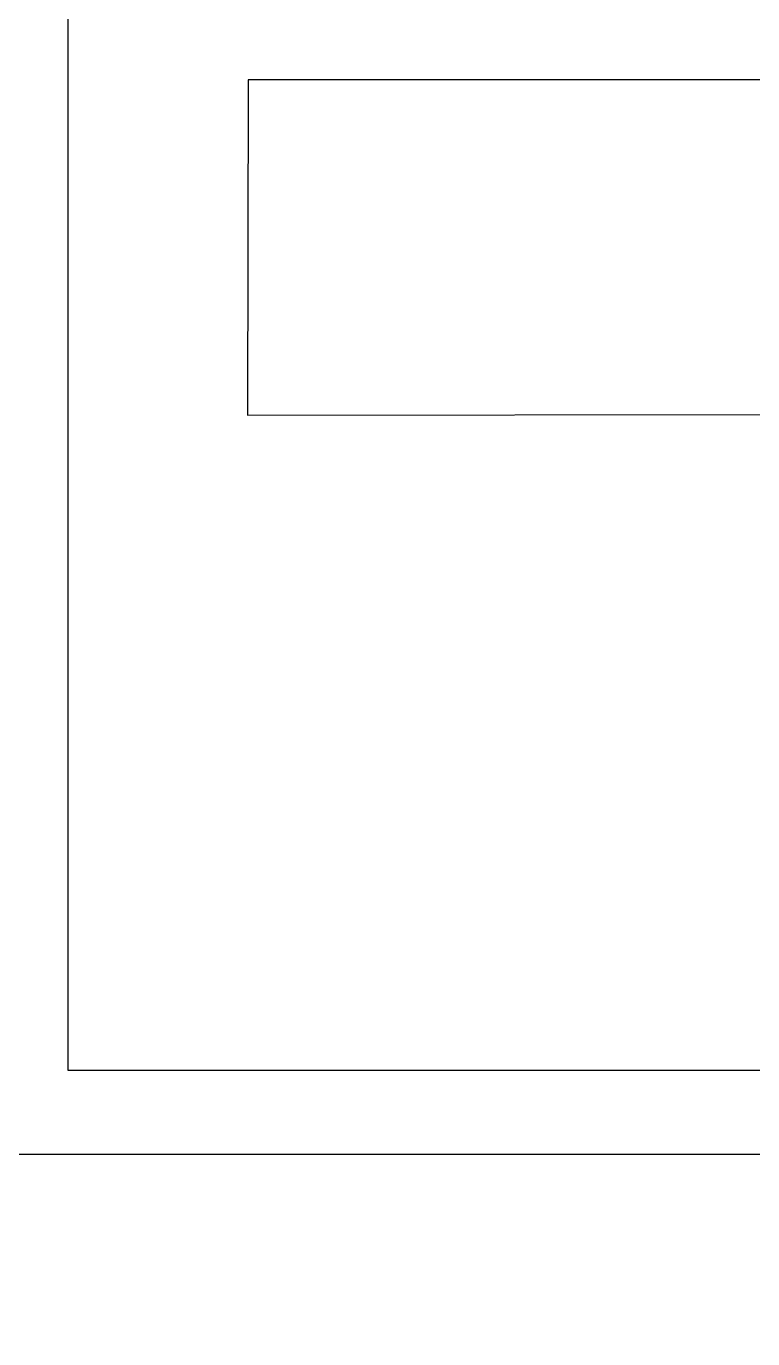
# Model space of a CAD drawing. Header units: metres. Extents: x -39 to 21688, y -24 to 9022.
# Drawn here: x 163.945 to 165.242, y 49.968 to 52.312 of the extents above; entities that cross this region are included whole.
import ezdxf

# ---------------------------------------------------------------- set-up
doc = ezdxf.new("R2010")
doc.units = ezdxf.units.M
doc.header["$MEASUREMENT"] = 0
for name, color, linetype in [('AR-CALLES', 4, 'Continuous'), ('AR-MOBILIRIO', 1, 'Continuous'), ('AR-MUROS', 6, 'Continuous'), ('AR-PUERTAS', 2, 'Continuous')]:
    doc.layers.add(name, color=color, linetype=linetype)

# ---------------------------------------------------------------- blocks, each defined once
blk = doc.blocks.new('AR-MOB. RECEPCION')
at = {"layer": 'AR-MOBILIRIO', "extrusion": (-1.60905e-07, -3.9026e-07, 1)}
for p, q in [((-0.5947, 2.835, 0), (-0.5947, -2.8519, 0)), ((0.0041, -2.8528, 0), (-0.0002, 0.1339, 0))]:
    blk.add_line(p, q, dxfattribs=at)
at = {"layer": 'AR-MOBILIRIO', "extrusion": (5.25003e-07, 5.22834e-07, 1)}
blk.add_line((-0.5947, -2.8519, 0), (0.0041, -2.8528, 0), dxfattribs=at)

msp = doc.modelspace()

# ---------------------------------------------------------------- linework, layer by layer
at = {"layer": 'AR-MUROS'}
msp.add_line((178.09378, 50.29698), (163.86989, 50.29698), dxfattribs=at)
msp.add_lwpolyline([(178.09378, 50.44698), (164.01989, 50.44698), (164.01989, 56.29698)], dxfattribs=at)
at = {"layer": 'AR-PUERTAS'}
msp.add_circle((164.88265, 27.62249), 40.08066, dxfattribs=at)

# ---------------------------------------------------------------- block references
at = {"layer": 'AR-CALLES', "rotation": 270}
msp.add_blockref('AR-MOB. RECEPCION', (167.19282, 51.62137, 0), dxfattribs=at)

doc.saveas('drawing.dxf')
